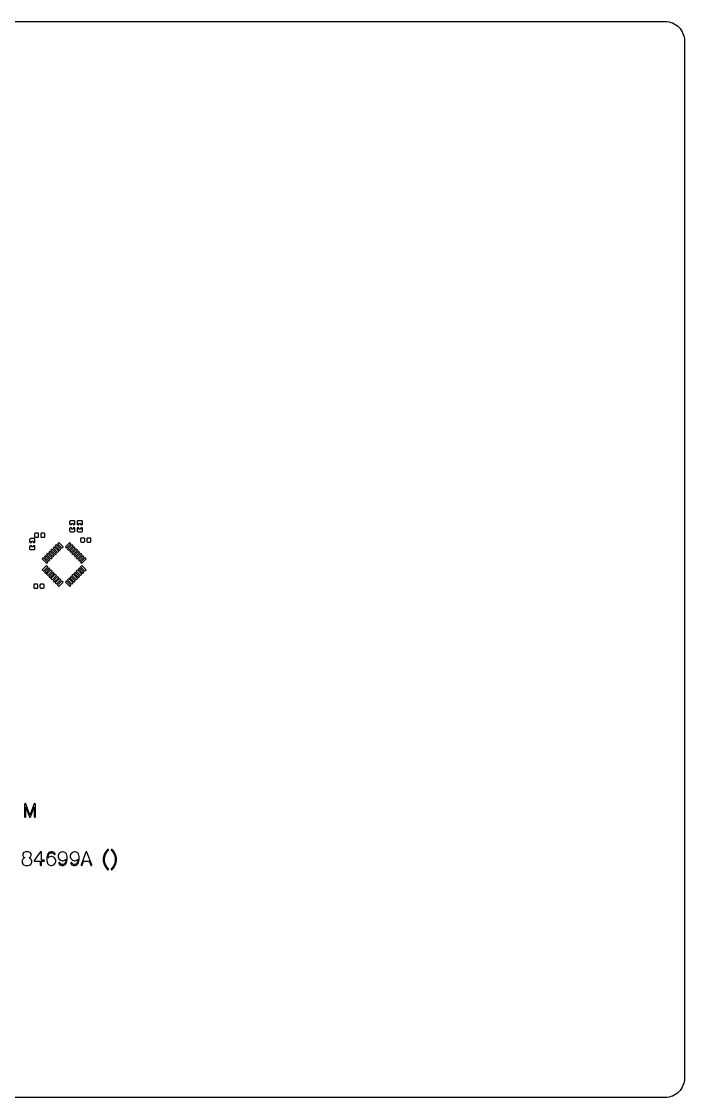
# Model space of a CAD drawing. Extents: x -190 to 190, y -140 to 140.
# Drawn here: x 17.6 to 190, y -140 to 140 of the extents above; entities that cross this region are included whole.
import ezdxf

# ---------------------------------------------------------------- set-up
doc = ezdxf.new("R2010")
doc.units = 0
doc.header["$MEASUREMENT"] = 0
doc.layers.get('0').update_dxf_attribs({"linetype": 'CONTINUOUS'})

msp = doc.modelspace()

# ---------------------------------------------------------------- linework, layer by layer
for points in [[(-189.999004, 135.00001, -0.414214), (-184.999004, 140), (-184.999004, 140), (185.000996, 140), (185.000996, 140, -0.414214), (190.000996, 135.00001), (190.000996, 135.00001), (190.000996, -135.00001), (190.000996, -135.00001, -0.414214), (185.000996, -140), (185.000996, -140), (-184.999004, -140), (-184.999004, -140, -0.414214), (-189.999004, -135.00001), (-189.999004, -135.00001), (-189.999004, 135.00001)], [(21.218, -63.653999, 0.814864), (20.927002, -63.61), (20.927002, -63.61), (20.927002, -63.611001), (20.927002, -63.611001), (19.818, -66.523003), (19.818, -66.523003), (18.709, -63.611001), (18.709, -63.611001), (18.709, -63.61), (18.709, -63.61, 0.814866), (18.417999, -63.653999), (18.417999, -63.653999), (18.417999, -63.654995), (18.417999, -63.654995, 0.011673), (18.417999, -63.662002), (18.417999, -63.662002), (18.417999, -66.944004), (18.417999, -66.944004, 1), (18.718, -66.944004), (18.718, -66.944004), (18.718, -64.476997), (18.718, -64.476997), (19.676, -66.992998), (19.676, -66.992998), (19.677, -66.993994), (19.677, -66.993994, 0.706451), (19.959001, -66.993994), (19.959001, -66.993994), (19.959999, -66.992998), (19.959999, -66.992998), (20.917, -64.478003), (20.917, -64.478003), (20.918, -64.478003), (20.918, -64.478003), (20.918, -66.944004), (20.918, -66.944004, 1), (21.218, -66.944004), (21.218, -66.944004), (21.218, -63.662002), (21.218, -63.662002, 0.011673), (21.218, -63.654995), (21.218, -63.654995), (21.218, -63.653999)], [(40.236001, -75.682998, 1.000006), (40.024001, -75.471001), (40.024001, -75.471001), (39.712, -75.783999), (39.712, -75.783999, 0.04985), (39.693, -75.806997), (39.693, -75.806997), (39.38, -76.275996), (39.38, -76.275996, 0.044044), (39.367002, -76.298999), (39.367002, -76.298999), (39.367002, -76.300005), (39.367002, -76.300005), (39.058999, -76.917002), (39.058999, -76.917002, 0.067314), (39.046001, -76.955), (39.046001, -76.955), (38.89, -77.735996), (38.89, -77.735996, 0.048748), (38.887002, -77.765005), (38.887002, -77.765005), (38.887002, -78.39), (38.887002, -78.39, 0.053646), (38.89, -78.422002), (38.89, -78.422002), (38.890999, -78.423003), (38.890999, -78.423003), (39.046001, -79.2), (39.046001, -79.2, 0.067315), (39.058999, -79.237998), (39.058999, -79.237998), (39.370999, -79.862998), (39.370999, -79.862998, 0.030641), (39.38, -79.878999), (39.38, -79.878999), (39.693, -80.347998), (39.693, -80.347998, 0.049855), (39.712, -80.371001), (39.712, -80.371001), (40.024001, -80.682998), (40.024001, -80.682998, 1.000006), (40.236001, -80.471001), (40.236001, -80.471001), (39.933999, -80.168999), (39.933999, -80.168999), (39.933999, -80.168003), (39.933999, -80.168003), (39.634001, -79.718999), (39.634001, -79.718999), (39.634001, -79.718003), (39.634001, -79.718003), (39.335999, -79.121997), (39.335999, -79.121997), (39.335999, -79.121001), (39.335999, -79.121001), (39.187, -78.373999), (39.187, -78.373999), (39.187, -77.776997), (39.187, -77.776997), (39.188, -77.776001), (39.188, -77.776001), (39.335999, -77.032002), (39.335999, -77.032002), (39.337002, -77.031001), (39.337002, -77.031001), (39.636001, -76.433003), (39.636001, -76.433003), (39.637, -76.431997), (39.637, -76.431997), (39.935999, -75.983999), (39.935999, -75.983999), (39.937, -75.983003), (39.937, -75.983003), (40.236001, -75.682998)], [(41.173999, -75.471001, 1.000012), (40.961997, -75.682998), (40.961997, -75.682998), (41.261001, -75.983003), (41.261001, -75.983003), (41.262002, -75.983999), (41.262002, -75.983999), (41.561001, -76.431997), (41.561001, -76.431997), (41.561997, -76.433003), (41.561997, -76.433003), (41.86, -77.028999), (41.86, -77.028999), (41.861001, -77.030005), (41.861001, -77.030005), (42.011001, -77.776997), (42.011001, -77.776997), (42.011997, -77.777998), (42.011997, -77.777998), (42.011997, -78.372998), (42.011997, -78.372998), (41.862002, -79.121001), (41.862002, -79.121001), (41.862002, -79.121997), (41.862002, -79.121997), (41.563999, -79.718003), (41.563999, -79.718003), (41.563999, -79.718999), (41.563999, -79.718999), (41.263999, -80.168003), (41.263999, -80.168003), (41.263999, -80.168999), (41.263999, -80.168999), (40.961997, -80.471001), (40.961997, -80.471001, 1.000012), (41.173999, -80.682998), (41.173999, -80.682998), (41.487002, -80.37), (41.487002, -80.37, 0.047489), (41.505, -80.347998), (41.505, -80.347998), (41.817998, -79.878999), (41.817998, -79.878999), (41.817998, -79.878003), (41.817998, -79.878003, 0.029257), (41.827002, -79.862998), (41.827002, -79.862998), (42.138999, -79.237998), (42.138999, -79.237998, 0.065681), (42.151997, -79.200996), (42.151997, -79.200996), (42.308999, -78.42), (42.308999, -78.42, 0.050373), (42.312002, -78.39), (42.312002, -78.39), (42.312002, -77.765005), (42.312002, -77.765005, 0.050381), (42.308999, -77.735), (42.308999, -77.735), (42.151997, -76.953999), (42.151997, -76.953999, 0.065672), (42.138999, -76.917002), (42.138999, -76.917002), (41.831001, -76.300005), (41.831001, -76.300005), (41.831001, -76.298999), (41.831001, -76.298999, 0.044048), (41.817998, -76.275996), (41.817998, -76.275996), (41.505, -75.806997), (41.505, -75.806997, 0.04985), (41.486001, -75.783999), (41.486001, -75.783999), (41.173999, -75.471001)], [(19.397, -76.059995, 0.081673), (19.348999, -76.052002), (19.348999, -76.052002), (18.724, -76.052002), (18.724, -76.052002, 0.050373), (18.694, -76.055), (18.694, -76.055), (18.689999, -76.055996), (18.689999, -76.055996, 0.024295), (18.676, -76.059995), (18.676, -76.059995), (18.207001, -76.217002), (18.207001, -76.217002, 0.204023), (18.119, -76.295005), (18.119, -76.295005), (18.119, -76.296001), (18.119, -76.296001), (17.965, -76.603999), (17.965, -76.603999, 0.11643), (17.949, -76.670996), (17.949, -76.670996), (17.949, -76.984004), (17.949, -76.984004, 0.125479), (17.967001, -77.055996), (17.967001, -77.055996), (17.968, -77.056997), (17.968, -77.056997), (18.121001, -77.362998), (18.121001, -77.362998, 0.158446), (18.186, -77.428994), (18.186, -77.428994), (18.187999, -77.43), (18.187999, -77.43), (18.488999, -77.579995), (18.488999, -77.579995), (18.491, -77.581001), (18.491, -77.581001), (18.374, -77.62), (18.374, -77.62, 0.133052), (18.306, -77.659004), (18.306, -77.659004), (17.999999, -77.963999), (17.999999, -77.963999), (17.999, -77.965), (17.999, -77.965, 0.094857), (17.965, -78.01), (17.965, -78.01), (17.812001, -78.316001), (17.812001, -78.316001), (17.812001, -78.317002), (17.812001, -78.317002, 0.127785), (17.792999, -78.39), (17.792999, -78.39), (17.792999, -78.85), (17.792999, -78.85, 0.131642), (17.809, -78.925996), (17.809, -78.925996), (17.959, -79.226001), (17.959, -79.226001), (17.960001, -79.227002), (17.960001, -79.227002, 0.100942), (17.992999, -79.277002), (17.992999, -79.277002), (18.142, -79.425996), (18.142, -79.425996, 0.132115), (18.207001, -79.469004), (18.207001, -79.469004), (18.667, -79.622998), (18.667, -79.622998), (18.67, -79.623999), (18.67, -79.623999, 0.092294), (18.724, -79.634004), (18.724, -79.634004), (19.348999, -79.634004), (19.348999, -79.634004), (19.365, -79.632998), (19.365, -79.632998, 0.054802), (19.397, -79.626001), (19.397, -79.626001), (19.866001, -79.469004), (19.866001, -79.469004), (19.869, -79.467998), (19.869, -79.467998, 0.110022), (19.924, -79.433003), (19.924, -79.433003), (20.08, -79.277002), (20.08, -79.277002, 0.080617), (20.107999, -79.237998), (20.107999, -79.237998), (20.264, -78.925996), (20.264, -78.925996), (20.265, -78.925), (20.265, -78.925, 0.114174), (20.28, -78.858999), (20.28, -78.858999), (20.28, -78.39), (20.28, -78.39, 0.116436), (20.264, -78.322998), (20.264, -78.322998), (20.11, -78.013999), (20.11, -78.013999), (20.11, -78.013003), (20.11, -78.013003, 0.086616), (20.08, -77.970996), (20.08, -77.970996), (19.767999, -77.659004), (19.767999, -77.659004, 0.11697), (19.709, -77.623003), (19.709, -77.623003), (19.582999, -77.581001), (19.582999, -77.581001), (19.584, -77.579995), (19.584, -77.579995), (19.885, -77.43), (19.885, -77.43, 0.162278), (19.952, -77.362998), (19.952, -77.362998), (19.952999, -77.362002), (19.952999, -77.362002), (20.107999, -77.051001), (20.107999, -77.051001, 0.116431), (20.123999, -76.984004), (20.123999, -76.984004), (20.123999, -76.670996), (20.123999, -76.670996, 0.127777), (20.105, -76.598003), (20.105, -76.598003), (20.105, -76.596997), (20.105, -76.596997), (19.952, -76.292002), (19.952, -76.292002, 0.203312), (19.863, -76.215996), (19.863, -76.215996), (19.86, -76.215), (19.86, -76.215), (19.397, -76.059995)], [(22.78, -76.201997, 0.737071), (22.506001, -76.117002), (22.506001, -76.117002), (22.506001, -76.117998), (22.506001, -76.117998), (20.946001, -78.303003), (20.946001, -78.303003, 0.609759), (21.068, -78.539995), (21.068, -78.539995), (22.48, -78.539995), (22.48, -78.539995), (22.48, -79.483999), (22.48, -79.483999, 1), (22.78, -79.483999), (22.78, -79.483999), (22.78, -78.539995), (22.78, -78.539995), (23.412, -78.539995), (23.412, -78.539995, 1), (23.412, -78.24), (23.412, -78.24), (22.78, -78.24), (22.78, -78.24), (22.78, -76.201997)], [(25.647, -76.059995, 0.081673), (25.598999, -76.052002), (25.598999, -76.052002), (25.287, -76.052002), (25.287, -76.052002, 0.081673), (25.238999, -76.059995), (25.238999, -76.059995), (24.77, -76.217002), (24.77, -76.217002, 0.166173), (24.692998, -76.275996), (24.692998, -76.275996), (24.38, -76.743999), (24.38, -76.743999, 0.101772), (24.357, -76.799995), (24.357, -76.799995), (24.357, -76.801001), (24.357, -76.801001), (24.202, -77.579995), (24.202, -77.579995, 0.048748), (24.198999, -77.609004), (24.198999, -77.609004), (24.198999, -78.386001), (24.198999, -78.386001, 0.067214), (24.203, -78.426006), (24.203, -78.426006), (24.359001, -79.051001), (24.359001, -79.051001, 0.145129), (24.402, -79.125), (24.402, -79.125), (24.404001, -79.126001), (24.404001, -79.126001), (24.712, -79.433003), (24.712, -79.433003, 0.115365), (24.77, -79.469004), (24.77, -79.469004), (25.238999, -79.626001), (25.238999, -79.626001, 0.081673), (25.287, -79.634004), (25.287, -79.634004), (25.443, -79.634004), (25.443, -79.634004, 0.092292), (25.497, -79.623999), (25.497, -79.623999), (25.5, -79.622998), (25.5, -79.622998), (25.96, -79.469004), (25.96, -79.469004, 0.132113), (26.025, -79.425996), (26.025, -79.425996), (26.33, -79.121001), (26.33, -79.121001, 0.140059), (26.37, -79.048999), (26.37, -79.048999), (26.371001, -79.047998), (26.371001, -79.047998), (26.522, -78.593003), (26.522, -78.593003, 0.080086), (26.53, -78.546001), (26.53, -78.546001), (26.53, -78.39), (26.53, -78.39, 0.101347), (26.518, -78.331001), (26.518, -78.331001), (26.518, -78.330005), (26.518, -78.330005), (26.365999, -77.873999), (26.365999, -77.873999, 0.119363), (26.328999, -77.813999), (26.328999, -77.813999), (26.018, -77.503003), (26.018, -77.503003, 0.126061), (25.954001, -77.465), (25.954001, -77.465), (25.951001, -77.463999), (25.951001, -77.463999), (25.490999, -77.310005), (25.490999, -77.310005, 0.081675), (25.443, -77.302002), (25.443, -77.302002), (25.287, -77.302002), (25.287, -77.302002, 0.081679), (25.238999, -77.310005), (25.238999, -77.310005), (24.77, -77.467002), (24.77, -77.467002, 0.115365), (24.712, -77.503003), (24.712, -77.503003), (24.5, -77.713994), (24.5, -77.713994), (24.498999, -77.713994), (24.498999, -77.713994), (24.498999, -77.620996), (24.498999, -77.620996), (24.5, -77.62), (24.5, -77.62), (24.645999, -76.885996), (24.645999, -76.885996), (24.647, -76.885), (24.647, -76.885), (24.913999, -76.485), (24.913999, -76.485), (24.917, -76.484004), (24.917, -76.484004), (25.311001, -76.352002), (25.311001, -76.352002), (25.575, -76.352002), (25.575, -76.352002), (25.96, -76.481001), (25.96, -76.481001), (25.962, -76.481997), (25.962, -76.481997), (26.09, -76.737998), (26.09, -76.737998, 0.999993), (26.357998, -76.603999), (26.357998, -76.603999), (26.202, -76.292002), (26.202, -76.292002, 0.203312), (26.113, -76.215996), (26.113, -76.215996), (26.11, -76.215), (26.11, -76.215), (25.647, -76.059995)], [(28.46, -76.059995, 0.081673), (28.412, -76.052002), (28.412, -76.052002), (28.255, -76.052002), (28.255, -76.052002, 0.081673), (28.207, -76.059995), (28.207, -76.059995), (27.748, -76.213999), (27.748, -76.213999), (27.745, -76.215), (27.745, -76.215, 0.126064), (27.681001, -76.252998), (27.681001, -76.252998), (27.37, -76.563003), (27.37, -76.563003), (27.368999, -76.563999), (27.368999, -76.563999, 0.119363), (27.332, -76.623999), (27.332, -76.623999), (27.18, -77.079995), (27.18, -77.079995), (27.18, -77.081001), (27.18, -77.081001, 0.101355), (27.168, -77.140005), (27.168, -77.140005), (27.168, -77.292002), (27.168, -77.292002, 0.086796), (27.176001, -77.343003), (27.176001, -77.343003), (27.327, -77.798003), (27.327, -77.798003), (27.328, -77.798999), (27.328, -77.798999, 0.140061), (27.368, -77.871001), (27.368, -77.871001), (27.673, -78.175), (27.673, -78.175), (27.674001, -78.176001), (27.674001, -78.176001, 0.132098), (27.738999, -78.218994), (27.738999, -78.218994), (28.198, -78.372998), (28.198, -78.372998), (28.201001, -78.373999), (28.201001, -78.373999, 0.092295), (28.255, -78.383999), (28.255, -78.383999), (28.412, -78.383999), (28.412, -78.383999, 0.081676), (28.46, -78.376001), (28.46, -78.376001), (28.928, -78.218994), (28.928, -78.218994, 0.115357), (28.985999, -78.183003), (28.985999, -78.183003), (29.198, -77.972002), (29.198, -77.972002), (29.199001, -77.972002), (29.199001, -77.972002), (29.199001, -78.061001), (29.199001, -78.061001), (29.052, -78.799004), (29.052, -78.799004), (29.052, -78.8), (29.052, -78.8), (28.783999, -79.2), (28.783999, -79.2), (28.783999, -79.200996), (28.783999, -79.200996), (28.387998, -79.333999), (28.387998, -79.333999), (28.123, -79.333999), (28.123, -79.333999), (27.738, -79.205), (27.738, -79.205), (27.736001, -79.203999), (27.736001, -79.203999), (27.608, -78.947998), (27.608, -78.947998, 0.999989), (27.34, -79.081997), (27.34, -79.081997), (27.49, -79.382002), (27.49, -79.382002), (27.490999, -79.383003), (27.490999, -79.383003, 0.218857), (27.582, -79.469004), (27.582, -79.469004), (28.042, -79.622998), (28.042, -79.622998), (28.045, -79.623999), (28.045, -79.623999, 0.092296), (28.099001, -79.634004), (28.099001, -79.634004), (28.412, -79.634004), (28.412, -79.634004), (28.428, -79.632998), (28.428, -79.632998, 0.054802), (28.46, -79.626001), (28.46, -79.626001), (28.928, -79.469004), (28.928, -79.469004, 0.166176), (29.005, -79.41), (29.005, -79.41), (29.317998, -78.942002), (29.317998, -78.942002), (29.317998, -78.941001), (29.317998, -78.941001, 0.096758), (29.34, -78.887998), (29.34, -78.887998), (29.495, -78.11), (29.495, -78.11), (29.495999, -78.108994), (29.495999, -78.108994, 0.05363), (29.498999, -78.077002), (29.498999, -78.077002), (29.498999, -77.295996), (29.498999, -77.295996, 0.006656), (29.498999, -77.292002), (29.498999, -77.292002), (29.498999, -77.290996), (29.498999, -77.290996, 0.052143), (29.495, -77.260005), (29.495, -77.260005), (29.339001, -76.635005), (29.339001, -76.635005, 0.136769), (29.299001, -76.564995), (29.299001, -76.564995), (28.985999, -76.252998), (28.985999, -76.252998, 0.115363), (28.928, -76.217002), (28.928, -76.217002), (28.46, -76.059995)], [(31.585, -76.059995, 0.081673), (31.537, -76.052002), (31.537, -76.052002), (31.380002, -76.052002), (31.380002, -76.052002, 0.081673), (31.332002, -76.059995), (31.332002, -76.059995), (30.873, -76.213999), (30.873, -76.213999), (30.87, -76.215), (30.87, -76.215, 0.126066), (30.805999, -76.252998), (30.805999, -76.252998), (30.495, -76.563003), (30.495, -76.563003), (30.494001, -76.563999), (30.494001, -76.563999, 0.119366), (30.457, -76.623999), (30.457, -76.623999), (30.305, -77.079995), (30.305, -77.079995), (30.305, -77.081001), (30.305, -77.081001, 0.101355), (30.292998, -77.140005), (30.292998, -77.140005), (30.292998, -77.292002), (30.292998, -77.292002, 0.086795), (30.300999, -77.343003), (30.300999, -77.343003), (30.452, -77.798003), (30.452, -77.798003), (30.453, -77.798999), (30.453, -77.798999, 0.140061), (30.493, -77.871001), (30.493, -77.871001), (30.798, -78.175), (30.798, -78.175), (30.798999, -78.176001), (30.798999, -78.176001, 0.132105), (30.864001, -78.218994), (30.864001, -78.218994), (31.323, -78.372998), (31.323, -78.372998), (31.325999, -78.373999), (31.325999, -78.373999, 0.092303), (31.380002, -78.383999), (31.380002, -78.383999), (31.537, -78.383999), (31.537, -78.383999, 0.081676), (31.585, -78.376001), (31.585, -78.376001), (32.053, -78.218994), (32.053, -78.218994), (32.056001, -78.217998), (32.056001, -78.217998, 0.110021), (32.111001, -78.183003), (32.111001, -78.183003), (32.322998, -77.972002), (32.322998, -77.972002), (32.324001, -77.972002), (32.324001, -77.972002), (32.324001, -78.061001), (32.324001, -78.061001), (32.177002, -78.799004), (32.177002, -78.799004), (32.177002, -78.8), (32.177002, -78.8), (31.908999, -79.2), (31.908999, -79.2), (31.908999, -79.200996), (31.908999, -79.200996), (31.513003, -79.333999), (31.513003, -79.333999), (31.248, -79.333999), (31.248, -79.333999), (30.863, -79.205), (30.863, -79.205), (30.860999, -79.203999), (30.860999, -79.203999), (30.733, -78.947998), (30.733, -78.947998, 0.999989), (30.465, -79.081997), (30.465, -79.081997), (30.615, -79.382002), (30.615, -79.382002), (30.616001, -79.383003), (30.616001, -79.383003, 0.218856), (30.707, -79.469004), (30.707, -79.469004), (31.167, -79.622998), (31.167, -79.622998), (31.17, -79.623999), (31.17, -79.623999, 0.092292), (31.223999, -79.634004), (31.223999, -79.634004), (31.537, -79.634004), (31.537, -79.634004, 0.081673), (31.585, -79.626001), (31.585, -79.626001), (32.053, -79.469004), (32.053, -79.469004), (32.056001, -79.467998), (32.056001, -79.467998, 0.160758), (32.13, -79.41), (32.13, -79.41), (32.442998, -78.942002), (32.442998, -78.942002, 0.098166), (32.465, -78.887998), (32.465, -78.887998), (32.620002, -78.11), (32.620002, -78.11), (32.621001, -78.108994), (32.621001, -78.108994, 0.053629), (32.623999, -78.077002), (32.623999, -78.077002), (32.623999, -77.295996), (32.623999, -77.295996, 0.006656), (32.623999, -77.292002), (32.623999, -77.292002), (32.623999, -77.290996), (32.623999, -77.290996, 0.052142), (32.620002, -77.260005), (32.620002, -77.260005), (32.464001, -76.635005), (32.464001, -76.635005, 0.136774), (32.423999, -76.564995), (32.423999, -76.564995), (32.111001, -76.252998), (32.111001, -76.252998, 0.115366), (32.053, -76.217002), (32.053, -76.217002), (31.585, -76.059995)], [(34.644998, -76.149004, 0.69072), (34.364998, -76.149004), (34.364998, -76.149004), (33.115, -79.430996), (33.115, -79.430996, 1.000015), (33.395, -79.536997), (33.395, -79.536997), (33.775002, -78.539995), (33.775002, -78.539995), (35.235, -78.539995), (35.235, -78.539995), (35.615, -79.536997), (35.615, -79.536997, 1.000015), (35.895, -79.430996), (35.895, -79.430996), (34.644998, -76.149004)]]:
    msp.add_lwpolyline(points, format="xyb")
for points in [[(31.288, 10.092), (30.368, 10.092), (30.368, 10.092), (30.248, 10.06), (30.248, 10.06), (30.16, 9.972), (30.16, 9.972), (30.128, 9.852), (30.128, 9.852), (30.128, 9.307), (30.128, 9.307), (30.16, 9.187), (30.16, 9.187), (30.248, 9.099), (30.248, 9.099), (30.368, 9.067), (30.368, 9.067), (30.598, 9.067), (30.598, 9.067), (30.598, 9.402), (30.598, 9.402), (31.058, 9.402), (31.058, 9.402), (31.058, 9.067), (31.058, 9.067), (31.288, 9.067), (31.288, 9.067), (31.408, 9.099), (31.408, 9.099), (31.495, 9.187), (31.495, 9.187), (31.528, 9.307), (31.528, 9.307), (31.528, 9.852), (31.528, 9.852), (31.495, 9.972), (31.495, 9.972), (31.408, 10.06), (31.408, 10.06), (31.288, 10.092)], [(33.243, 10.067), (32.322998, 10.067), (32.322998, 10.067), (32.203, 10.034), (32.203, 10.034), (32.115999, 9.947), (32.115999, 9.947), (32.083, 9.827), (32.083, 9.827), (32.083, 9.282), (32.083, 9.282), (32.115999, 9.162), (32.115999, 9.162), (32.203, 9.074), (32.203, 9.074), (32.322998, 9.042), (32.322998, 9.042), (32.552998, 9.042), (32.552998, 9.042), (32.552998, 9.377), (32.552998, 9.377), (33.013, 9.377), (33.013, 9.377), (33.013, 9.042), (33.013, 9.042), (33.243, 9.042), (33.243, 9.042), (33.363, 9.074), (33.363, 9.074), (33.450999, 9.162), (33.450999, 9.162), (33.482998, 9.282), (33.482998, 9.282), (33.482998, 9.827), (33.482998, 9.827), (33.450999, 9.947), (33.450999, 9.947), (33.363, 10.034), (33.363, 10.034), (33.243, 10.067)], [(21.825, 6.832), (21.24, 6.832), (21.24, 6.832), (21.193, 6.827), (21.193, 6.827), (21.147, 6.813), (21.147, 6.813), (21.104001, 6.791), (21.104001, 6.791), (21.067, 6.76), (21.067, 6.76), (21.037, 6.723), (21.037, 6.723), (21.013999, 6.681), (21.013999, 6.681), (21, 6.635), (21, 6.635), (20.995, 6.587), (20.995, 6.587), (20.995, 6.027), (20.995, 6.027), (21, 5.979), (21, 5.979), (21.013999, 5.933), (21.013999, 5.933), (21.037, 5.891), (21.037, 5.891), (21.067, 5.854), (21.067, 5.854), (21.104001, 5.823), (21.104001, 5.823), (21.147, 5.801), (21.147, 5.801), (21.193, 5.787), (21.193, 5.787), (21.24, 5.782), (21.24, 5.782), (21.825, 5.782), (21.825, 5.782), (21.872998, 5.787), (21.872998, 5.787), (21.918999, 5.801), (21.918999, 5.801), (21.962, 5.823), (21.962, 5.823), (21.998999, 5.854), (21.998999, 5.854), (22.028999, 5.891), (22.028999, 5.891), (22.052, 5.933), (22.052, 5.933), (22.066001, 5.979), (22.066001, 5.979), (22.07, 6.027), (22.07, 6.027), (22.07, 6.587), (22.07, 6.587), (22.066001, 6.635), (22.066001, 6.635), (22.052, 6.681), (22.052, 6.681), (22.028999, 6.723), (22.028999, 6.723), (21.998999, 6.76), (21.998999, 6.76), (21.962, 6.791), (21.962, 6.791), (21.918999, 6.813), (21.918999, 6.813), (21.872998, 6.827), (21.872998, 6.827), (21.825, 6.832)], [(23.451001, 6.832), (22.865999, 6.832), (22.865999, 6.832), (22.817998, 6.827), (22.817998, 6.827), (22.772, 6.813), (22.772, 6.813), (22.728999, 6.791), (22.728999, 6.791), (22.692, 6.76), (22.692, 6.76), (22.662, 6.723), (22.662, 6.723), (22.639001, 6.681), (22.639001, 6.681), (22.625, 6.635), (22.625, 6.635), (22.621001, 6.587), (22.621001, 6.587), (22.621001, 6.027), (22.621001, 6.027), (22.625, 5.979), (22.625, 5.979), (22.639001, 5.933), (22.639001, 5.933), (22.662, 5.891), (22.662, 5.891), (22.692, 5.854), (22.692, 5.854), (22.728999, 5.823), (22.728999, 5.823), (22.772, 5.801), (22.772, 5.801), (22.817998, 5.787), (22.817998, 5.787), (22.865999, 5.782), (22.865999, 5.782), (23.451001, 5.782), (23.451001, 5.782), (23.498, 5.787), (23.498, 5.787), (23.544001, 5.801), (23.544001, 5.801), (23.587, 5.823), (23.587, 5.823), (23.623999, 5.854), (23.623999, 5.854), (23.654001, 5.891), (23.654001, 5.891), (23.677002, 5.933), (23.677002, 5.933), (23.691001, 5.979), (23.691001, 5.979), (23.696001, 6.027), (23.696001, 6.027), (23.696001, 6.587), (23.696001, 6.587), (23.691001, 6.635), (23.691001, 6.635), (23.677002, 6.681), (23.677002, 6.681), (23.654001, 6.723), (23.654001, 6.723), (23.623999, 6.76), (23.623999, 6.76), (23.587, 6.791), (23.587, 6.791), (23.544001, 6.813), (23.544001, 6.813), (23.498, 6.827), (23.498, 6.827), (23.451001, 6.832)], [(31.288, 8.267), (31.058, 8.267), (31.058, 8.267), (31.058, 7.932), (31.058, 7.932), (30.598, 7.932), (30.598, 7.932), (30.598, 8.267), (30.598, 8.267), (30.368, 8.267), (30.368, 8.267), (30.248, 8.235), (30.248, 8.235), (30.16, 8.147), (30.16, 8.147), (30.128, 8.027), (30.128, 8.027), (30.128, 7.482), (30.128, 7.482), (30.16, 7.362), (30.16, 7.362), (30.248, 7.274), (30.248, 7.274), (30.368, 7.242), (30.368, 7.242), (31.288, 7.242), (31.288, 7.242), (31.408, 7.274), (31.408, 7.274), (31.495, 7.362), (31.495, 7.362), (31.528, 7.482), (31.528, 7.482), (31.528, 8.027), (31.528, 8.027), (31.495, 8.147), (31.495, 8.147), (31.408, 8.235), (31.408, 8.235), (31.288, 8.267)], [(33.243, 8.242), (33.013, 8.242), (33.013, 8.242), (33.013, 7.907), (33.013, 7.907), (32.552998, 7.907), (32.552998, 7.907), (32.552998, 8.242), (32.552998, 8.242), (32.322998, 8.242), (32.322998, 8.242), (32.203, 8.209), (32.203, 8.209), (32.115999, 8.122), (32.115999, 8.122), (32.083, 8.002), (32.083, 8.002), (32.083, 7.457), (32.083, 7.457), (32.115999, 7.337), (32.115999, 7.337), (32.203, 7.249), (32.203, 7.249), (32.322998, 7.217), (32.322998, 7.217), (33.243, 7.217), (33.243, 7.217), (33.363, 7.249), (33.363, 7.249), (33.450999, 7.337), (33.450999, 7.337), (33.482998, 7.457), (33.482998, 7.457), (33.482998, 8.002), (33.482998, 8.002), (33.450999, 8.122), (33.450999, 8.122), (33.363, 8.209), (33.363, 8.209), (33.243, 8.242)], [(20.873999, 5.422), (19.954, 5.422), (19.954, 5.422), (19.834, 5.39), (19.834, 5.39), (19.746, 5.302), (19.746, 5.302), (19.714, 5.182), (19.714, 5.182), (19.714, 4.637), (19.714, 4.637), (19.746, 4.517), (19.746, 4.517), (19.834, 4.429), (19.834, 4.429), (19.954, 4.397), (19.954, 4.397), (20.183999, 4.397), (20.183999, 4.397), (20.183999, 4.732), (20.183999, 4.732), (20.643999, 4.732), (20.643999, 4.732), (20.643999, 4.397), (20.643999, 4.397), (20.873999, 4.397), (20.873999, 4.397), (20.993999, 4.429), (20.993999, 4.429), (21.081001, 4.517), (21.081001, 4.517), (21.113999, 4.637), (21.113999, 4.637), (21.113999, 5.182), (21.113999, 5.182), (21.081001, 5.302), (21.081001, 5.302), (20.993999, 5.39), (20.993999, 5.39), (20.873999, 5.422)], [(20.873999, 3.597), (20.643999, 3.597), (20.643999, 3.597), (20.643999, 3.262), (20.643999, 3.262), (20.183999, 3.262), (20.183999, 3.262), (20.183999, 3.597), (20.183999, 3.597), (19.954, 3.597), (19.954, 3.597), (19.834, 3.565), (19.834, 3.565), (19.746, 3.477), (19.746, 3.477), (19.714, 3.357), (19.714, 3.357), (19.714, 2.812), (19.714, 2.812), (19.746, 2.692), (19.746, 2.692), (19.834, 2.604), (19.834, 2.604), (19.954, 2.572), (19.954, 2.572), (20.873999, 2.572), (20.873999, 2.572), (20.993999, 2.604), (20.993999, 2.604), (21.081001, 2.692), (21.081001, 2.692), (21.113999, 2.812), (21.113999, 2.812), (21.113999, 3.357), (21.113999, 3.357), (21.081001, 3.477), (21.081001, 3.477), (20.993999, 3.565), (20.993999, 3.565), (20.873999, 3.597)], [(26.156001, 3.291), (25.838, 2.973), (25.838, 2.973), (26.97, 1.841), (26.97, 1.841), (27.287998, 2.159), (27.287998, 2.159), (26.156001, 3.291)], [(26.721001, 3.856), (26.403, 3.538), (26.403, 3.538), (27.535, 2.406), (27.535, 2.406), (27.852998, 2.724), (27.852998, 2.724), (26.721001, 3.856)], [(27.287002, 4.422), (26.969001, 4.104), (26.969001, 4.104), (28.100999, 2.972), (28.100999, 2.972), (28.418999, 3.29), (28.418999, 3.29), (27.287002, 4.422)], [(30.152, 4.422), (29.02, 3.29), (29.02, 3.29), (29.338, 2.972), (29.338, 2.972), (30.47, 4.104), (30.47, 4.104), (30.152, 4.422)], [(30.717, 3.856), (29.585, 2.724), (29.585, 2.724), (29.903, 2.406), (29.903, 2.406), (31.035, 3.538), (31.035, 3.538), (30.717, 3.856)], [(31.282998, 3.291), (30.151001, 2.159), (30.151001, 2.159), (30.469001, 1.841), (30.469001, 1.841), (31.601001, 2.973), (31.601001, 2.973), (31.282998, 3.291)], [(33.813999, 5.587), (33.229001, 5.587), (33.229001, 5.587), (33.182, 5.582), (33.182, 5.582), (33.135999, 5.568), (33.135999, 5.568), (33.093, 5.546), (33.093, 5.546), (33.055999, 5.515), (33.055999, 5.515), (33.025999, 5.478), (33.025999, 5.478), (33.002998, 5.436), (33.002998, 5.436), (32.988999, 5.39), (32.988999, 5.39), (32.983999, 5.342), (32.983999, 5.342), (32.983999, 4.782), (32.983999, 4.782), (32.988999, 4.734), (32.988999, 4.734), (33.002998, 4.688), (33.002998, 4.688), (33.025999, 4.646), (33.025999, 4.646), (33.055999, 4.609), (33.055999, 4.609), (33.093, 4.578), (33.093, 4.578), (33.135999, 4.556), (33.135999, 4.556), (33.182, 4.542), (33.182, 4.542), (33.229001, 4.537), (33.229001, 4.537), (33.813999, 4.537), (33.813999, 4.537), (33.862, 4.542), (33.862, 4.542), (33.907998, 4.556), (33.907998, 4.556), (33.950999, 4.578), (33.950999, 4.578), (33.987998, 4.609), (33.987998, 4.609), (34.017998, 4.646), (34.017998, 4.646), (34.040999, 4.688), (34.040999, 4.688), (34.054998, 4.734), (34.054998, 4.734), (34.058999, 4.782), (34.058999, 4.782), (34.058999, 5.342), (34.058999, 5.342), (34.054998, 5.39), (34.054998, 5.39), (34.040999, 5.436), (34.040999, 5.436), (34.017998, 5.478), (34.017998, 5.478), (33.987998, 5.515), (33.987998, 5.515), (33.950999, 5.546), (33.950999, 5.546), (33.907998, 5.568), (33.907998, 5.568), (33.862, 5.582), (33.862, 5.582), (33.813999, 5.587)], [(35.438999, 5.587), (34.853999, 5.587), (34.853999, 5.587), (34.807, 5.582), (34.807, 5.582), (34.761001, 5.568), (34.761001, 5.568), (34.718, 5.546), (34.718, 5.546), (34.681001, 5.515), (34.681001, 5.515), (34.651001, 5.478), (34.651001, 5.478), (34.628, 5.436), (34.628, 5.436), (34.614001, 5.39), (34.614001, 5.39), (34.609001, 5.342), (34.609001, 5.342), (34.609001, 4.782), (34.609001, 4.782), (34.614001, 4.734), (34.614001, 4.734), (34.628, 4.688), (34.628, 4.688), (34.651001, 4.646), (34.651001, 4.646), (34.681001, 4.609), (34.681001, 4.609), (34.718, 4.578), (34.718, 4.578), (34.761001, 4.556), (34.761001, 4.556), (34.807, 4.542), (34.807, 4.542), (34.853999, 4.537), (34.853999, 4.537), (35.438999, 4.537), (35.438999, 4.537), (35.487, 4.542), (35.487, 4.542), (35.533, 4.556), (35.533, 4.556), (35.576001, 4.578), (35.576001, 4.578), (35.613, 4.609), (35.613, 4.609), (35.643, 4.646), (35.643, 4.646), (35.666001, 4.688), (35.666001, 4.688), (35.68, 4.734), (35.68, 4.734), (35.684001, 4.782), (35.684001, 4.782), (35.684001, 5.342), (35.684001, 5.342), (35.68, 5.39), (35.68, 5.39), (35.666001, 5.436), (35.666001, 5.436), (35.643, 5.478), (35.643, 5.478), (35.613, 5.515), (35.613, 5.515), (35.576001, 5.546), (35.576001, 5.546), (35.533, 5.568), (35.533, 5.568), (35.487, 5.582), (35.487, 5.582), (35.438999, 5.587)], [(23.327, 0.462), (23.009001, 0.144), (23.009001, 0.144), (24.141001, -0.988), (24.141001, -0.988), (24.459001, -0.67), (24.459001, -0.67), (23.327, 0.462)], [(23.893, 1.028), (23.575, 0.71), (23.575, 0.71), (24.707, -0.422), (24.707, -0.422), (25.025, -0.104), (25.025, -0.104), (23.893, 1.028)], [(24.459001, 1.594), (24.141001, 1.276), (24.141001, 1.276), (25.273, 0.144), (25.273, 0.144), (25.590999, 0.462), (25.590999, 0.462), (24.459001, 1.594)], [(25.024001, 2.159), (24.706001, 1.841), (24.706001, 1.841), (25.838, 0.709), (25.838, 0.709), (26.156001, 1.027), (26.156001, 1.027), (25.024001, 2.159)], [(25.59, 2.725), (25.272, 2.407), (25.272, 2.407), (26.404001, 1.275), (26.404001, 1.275), (26.722, 1.593), (26.722, 1.593), (25.59, 2.725)], [(31.849001, 2.725), (30.717, 1.593), (30.717, 1.593), (31.035, 1.275), (31.035, 1.275), (32.167, 2.407), (32.167, 2.407), (31.849001, 2.725)], [(32.414001, 2.159), (31.282, 1.027), (31.282, 1.027), (31.599998, 0.709), (31.599998, 0.709), (32.732, 1.841), (32.732, 1.841), (32.414001, 2.159)], [(32.979998, 1.594), (31.847998, 0.462), (31.847998, 0.462), (32.166001, 0.144), (32.166001, 0.144), (33.298, 1.276), (33.298, 1.276), (32.979998, 1.594)], [(33.546001, 1.028), (32.414001, -0.104), (32.414001, -0.104), (32.732, -0.422), (32.732, -0.422), (33.863999, 0.71), (33.863999, 0.71), (33.546001, 1.028)], [(34.111001, 0.462), (32.979001, -0.67), (32.979001, -0.67), (33.297, -0.988), (33.297, -0.988), (34.428999, 0.144), (34.428999, 0.144), (34.111001, 0.462)], [(24.141001, -1.588), (23.009001, -2.72), (23.009001, -2.72), (23.327, -3.038), (23.327, -3.038), (24.459001, -1.906), (24.459001, -1.906), (24.141001, -1.588)], [(24.707, -2.154), (23.575, -3.286), (23.575, -3.286), (23.893, -3.604), (23.893, -3.604), (25.025, -2.472), (25.025, -2.472), (24.707, -2.154)], [(25.273, -2.72), (24.141001, -3.852), (24.141001, -3.852), (24.459001, -4.17), (24.459001, -4.17), (25.590999, -3.038), (25.590999, -3.038), (25.273, -2.72)], [(32.166001, -2.72), (31.847998, -3.038), (31.847998, -3.038), (32.979998, -4.17), (32.979998, -4.17), (33.298, -3.852), (33.298, -3.852), (32.166001, -2.72)], [(32.732, -2.154), (32.414001, -2.472), (32.414001, -2.472), (33.546001, -3.604), (33.546001, -3.604), (33.863999, -3.286), (33.863999, -3.286), (32.732, -2.154)], [(33.297, -1.588), (32.979001, -1.906), (32.979001, -1.906), (34.111001, -3.038), (34.111001, -3.038), (34.428999, -2.72), (34.428999, -2.72), (33.297, -1.588)], [(25.838, -3.285), (24.706001, -4.417), (24.706001, -4.417), (25.024001, -4.735), (25.024001, -4.735), (26.156001, -3.603), (26.156001, -3.603), (25.838, -3.285)], [(26.404001, -3.851), (25.272, -4.983), (25.272, -4.983), (25.59, -5.301), (25.59, -5.301), (26.722, -4.169), (26.722, -4.169), (26.404001, -3.851)], [(26.97, -4.417), (25.838, -5.549), (25.838, -5.549), (26.156001, -5.867), (26.156001, -5.867), (27.287998, -4.735), (27.287998, -4.735), (26.97, -4.417)], [(27.535, -4.982), (26.403, -6.114), (26.403, -6.114), (26.721001, -6.432), (26.721001, -6.432), (27.852998, -5.3), (27.852998, -5.3), (27.535, -4.982)], [(28.100999, -5.548), (26.969001, -6.68), (26.969001, -6.68), (27.287002, -6.998), (27.287002, -6.998), (28.418999, -5.866), (28.418999, -5.866), (28.100999, -5.548)], [(29.338, -5.548), (29.02, -5.866), (29.02, -5.866), (30.152, -6.998), (30.152, -6.998), (30.47, -6.68), (30.47, -6.68), (29.338, -5.548)], [(29.903, -4.982), (29.585, -5.3), (29.585, -5.3), (30.717, -6.432), (30.717, -6.432), (31.035, -6.114), (31.035, -6.114), (29.903, -4.982)], [(30.469001, -4.417), (30.151001, -4.735), (30.151001, -4.735), (31.282998, -5.867), (31.282998, -5.867), (31.601001, -5.549), (31.601001, -5.549), (30.469001, -4.417)], [(31.035, -3.851), (30.717, -4.169), (30.717, -4.169), (31.849001, -5.301), (31.849001, -5.301), (32.167, -4.983), (32.167, -4.983), (31.035, -3.851)], [(31.599998, -3.285), (31.282, -3.603), (31.282, -3.603), (32.414001, -4.735), (32.414001, -4.735), (32.732, -4.417), (32.732, -4.417), (31.599998, -3.285)], [(21.623, -6.428), (21.038, -6.428), (21.038, -6.428), (20.99, -6.433), (20.99, -6.433), (20.943999, -6.447), (20.943999, -6.447), (20.901001, -6.469), (20.901001, -6.469), (20.864001, -6.5), (20.864001, -6.5), (20.834001, -6.537), (20.834001, -6.537), (20.811001, -6.579), (20.811001, -6.579), (20.797, -6.625), (20.797, -6.625), (20.793, -6.673), (20.793, -6.673), (20.793, -7.233), (20.793, -7.233), (20.797, -7.281), (20.797, -7.281), (20.811001, -7.327), (20.811001, -7.327), (20.834001, -7.369), (20.834001, -7.369), (20.864001, -7.406), (20.864001, -7.406), (20.901001, -7.437), (20.901001, -7.437), (20.943999, -7.459), (20.943999, -7.459), (20.99, -7.473), (20.99, -7.473), (21.038, -7.478), (21.038, -7.478), (21.623, -7.478), (21.623, -7.478), (21.67, -7.473), (21.67, -7.473), (21.716001, -7.459), (21.716001, -7.459), (21.758999, -7.437), (21.758999, -7.437), (21.795999, -7.406), (21.795999, -7.406), (21.825999, -7.369), (21.825999, -7.369), (21.849001, -7.327), (21.849001, -7.327), (21.863, -7.281), (21.863, -7.281), (21.868, -7.233), (21.868, -7.233), (21.868, -6.673), (21.868, -6.673), (21.863, -6.625), (21.863, -6.625), (21.849001, -6.579), (21.849001, -6.579), (21.825999, -6.537), (21.825999, -6.537), (21.795999, -6.5), (21.795999, -6.5), (21.758999, -6.469), (21.758999, -6.469), (21.716001, -6.447), (21.716001, -6.447), (21.67, -6.433), (21.67, -6.433), (21.623, -6.428)], [(23.248, -6.428), (22.662998, -6.428), (22.662998, -6.428), (22.615, -6.433), (22.615, -6.433), (22.569001, -6.447), (22.569001, -6.447), (22.525999, -6.469), (22.525999, -6.469), (22.488999, -6.5), (22.488999, -6.5), (22.459001, -6.537), (22.459001, -6.537), (22.436001, -6.579), (22.436001, -6.579), (22.422002, -6.625), (22.422002, -6.625), (22.418, -6.673), (22.418, -6.673), (22.418, -7.233), (22.418, -7.233), (22.422002, -7.281), (22.422002, -7.281), (22.436001, -7.327), (22.436001, -7.327), (22.459001, -7.369), (22.459001, -7.369), (22.488999, -7.406), (22.488999, -7.406), (22.525999, -7.437), (22.525999, -7.437), (22.569001, -7.459), (22.569001, -7.459), (22.615, -7.473), (22.615, -7.473), (22.662998, -7.478), (22.662998, -7.478), (23.248, -7.478), (23.248, -7.478), (23.295, -7.473), (23.295, -7.473), (23.341001, -7.459), (23.341001, -7.459), (23.383999, -7.437), (23.383999, -7.437), (23.421001, -7.406), (23.421001, -7.406), (23.451001, -7.369), (23.451001, -7.369), (23.474001, -7.327), (23.474001, -7.327), (23.488, -7.281), (23.488, -7.281), (23.493, -7.233), (23.493, -7.233), (23.493, -6.673), (23.493, -6.673), (23.488, -6.625), (23.488, -6.625), (23.474001, -6.579), (23.474001, -6.579), (23.451001, -6.537), (23.451001, -6.537), (23.421001, -6.5), (23.421001, -6.5), (23.383999, -6.469), (23.383999, -6.469), (23.341001, -6.447), (23.341001, -6.447), (23.295, -6.433), (23.295, -6.433), (23.248, -6.428)]]:
    msp.add_lwpolyline(points)

doc.saveas('drawing.dxf')
